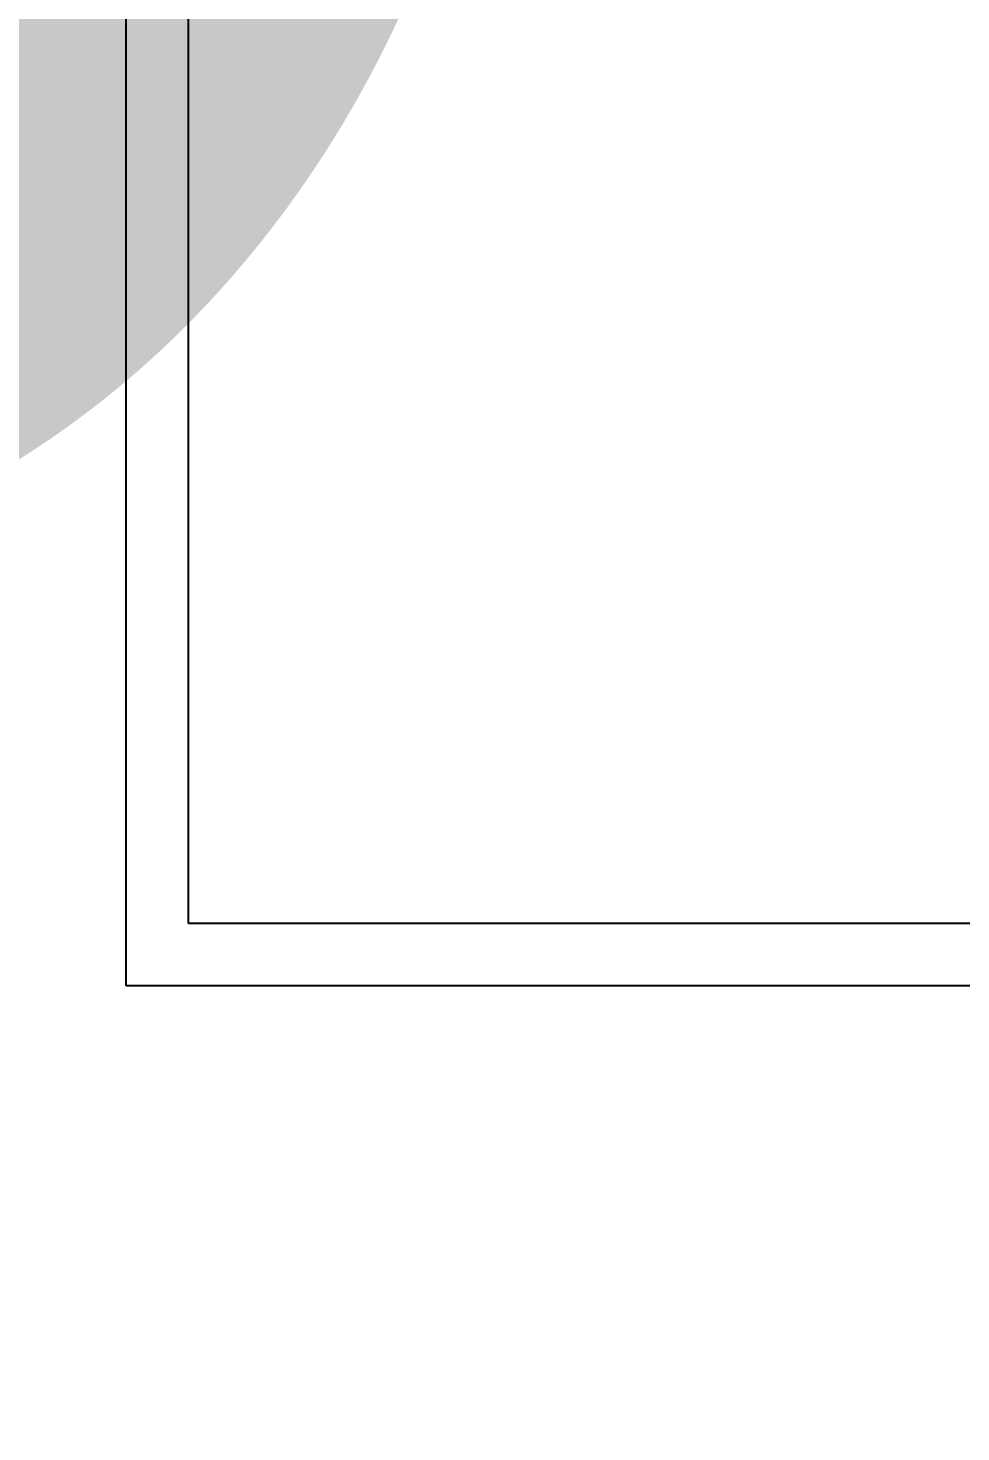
# Model space of a CAD drawing. Header units: metres. Extents: x 529524 to 529977, y 2674144 to 2674419.
# Drawn here: x 529753.742 to 529755.616, y 2674295.051 to 2674297.874 of the extents above; entities that cross this region are included whole.
import ezdxf

# ---------------------------------------------------------------- set-up
doc = ezdxf.new("R2010")
doc.units = ezdxf.units.M
doc.layers.add('IDT', color=7, linetype='Continuous')
doc.layers.add('MMS Block Numbering', color=7, linetype='Continuous')
doc.styles.add('Adani Regular', font='Adani Regular.ttf')

# ---------------------------------------------------------------- blocks, each defined once
blk = doc.blocks.new('IDT')
at = {"layer": 'IDT', "color": 0}
for p, q in [((12.6025, 16.8104), (19.5525, 16.8104)), ((19.5525, 16.8104), (19.5525, 7.0104)), ((12.7275, 16.6854), (19.4275, 16.6854)), ((19.4275, 16.6854), (19.4275, 7.1354))]:
    blk.add_line(p, q, dxfattribs=at)

msp = doc.modelspace()

# ---------------------------------------------------------------- block references
at = {"layer": 'IDT', "color": 8, "rotation": 180}
msp.add_blockref('IDT', (529773.4913, 2674312.7589), dxfattribs=at)

# ---------------------------------------------------------------- texts
at = {"layer": 'MMS Block Numbering', "insert": (529750.7273, 2674294.3004), "char_height": 7.5, "attachment_point": 5, "style": 'Adani Regular'}
msp.add_mtext_dynamic_manual_height_columns('A16d-\\PBL-14', width=41.53538, gutter_width=1, heights=[0], dxfattribs=at)

doc.saveas('drawing.dxf')
